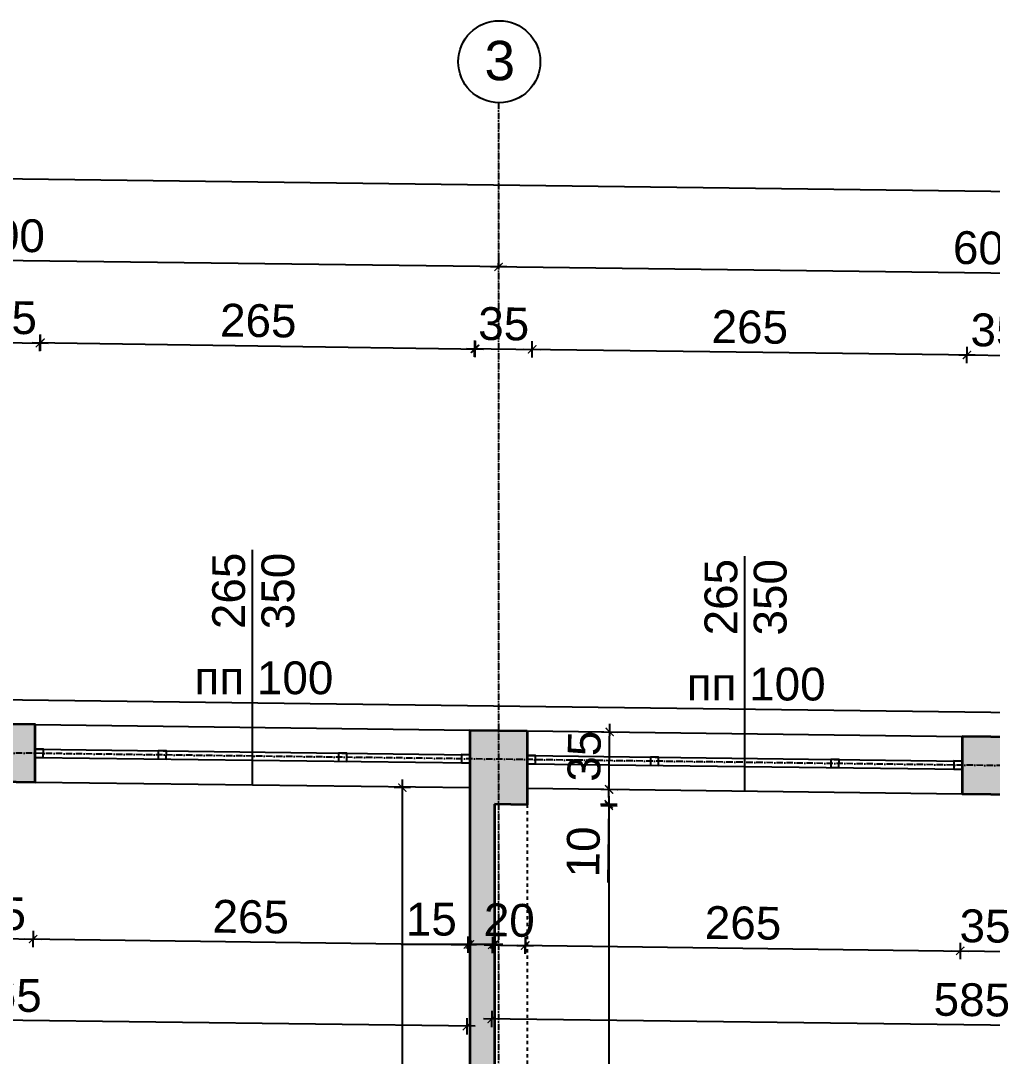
# Model space of a CAD drawing. Header units: inches. Extents: x -72385 to 39588, y -6525 to 66685.
# Drawn here: x -51076 to -50484, y 2909 to 3541 of the extents above; entities that cross this region are included whole.
import ezdxf

# ---------------------------------------------------------------- set-up
doc = ezdxf.new("R2010")
doc.units = ezdxf.units.IN
doc.header["$MEASUREMENT"] = 0
doc.linetypes.add('DashDot', pattern=[0.6, 0.4, -0.1, 0, -0.1])
doc.linetypes.add('Hidden', pattern=[0.4, 0.2, -0.2])
for name, color, linetype, lineweight in [('Изгледни линии', 253, 'Continuous', 25), ('Надписи коти външни', 252, 'Continuous', 25), ('Надписи коти вътрешни', 252, 'Continuous', 25), ('Надписи Оси', 252, 'Continuous', 25), ('Надписи прозорци', 252, 'Continuous', 25), ('Оси', 252, 'DashDot', 25), ('Прозорци', 251, 'Continuous', 25), ('Пунктир', 253, 'Hidden', 25), ('Разрезни линии', 7, 'Continuous', 35), ('Щрих стени', 254, 'Continuous', 25)]:
    doc.layers.add(name, color=color, linetype=linetype, lineweight=lineweight)
doc.styles.add('Arial Regular', font='arial.ttf')
doc.styles.get("Standard").update_dxf_attribs({"font": 'arial.ttf'})
doc.dimstyles.new('Annotative', dxfattribs={"dimscale": 0, "dimtxt": 20, "dimasz": 5, "dimexe": 5, "dimexo": 5, "dimgap": 5, "dimtad": 1, "dimdec": 0, "dimzin": 0, "dimdsep": 46, "dimtxsty": 'Standard', "dimblk": 'ARCHTICK', "dimcen": 5, "dimdle": 5, "dimadec": 0, "dimazin": 0, "dimtfac": 1, "dimtdec": 0, "dimtofl": 0, "dimtmove": 0, "dimatfit": 3, "dimldrblk": 'ARCHTICK', "dimfxl": 5, "dimfxlon": 1, "dimtolj": 1, "dimtzin": 0, "dimarcsym": 1})

# ---------------------------------------------------------------- blocks, each defined once
blk = doc.blocks.new('_ArchTick')
at = {"color": 0, "linetype": 'ByBlock', "const_width": 0.15}
blk.add_lwpolyline([(-0.5, -0.5), (0.5, 0.5)], dxfattribs=at)
blk = doc.blocks.new('*D1993')
at = {"layer": 'Defpoints', "color": 0, "ltscale": 50, "transparency": 16777216}
for p in [(-50843.48, 3073.2), (-50802.34, 3073.2), (-50787.34, 2123.26)]:
    blk.add_point(p, dxfattribs=at)
at = {"layer": 'Надписи коти вътрешни', "color": 0, "lineweight": -2, "ltscale": 50, "transparency": 16777216}
for p, q in [((-50843.48, 2118.26), (-50843.48, 3078.2)), ((-50838.48, 3073.2), (-50848.48, 3073.2)), ((-50838.48, 2123.26), (-50848.48, 2123.26))]:
    blk.add_line(p, q, dxfattribs=at)
at = {"layer": 'Надписи коти вътрешни', "color": 0, "lineweight": -2, "ltscale": 50, "transparency": 16777216, "xscale": 5, "yscale": 5, "zscale": 5}
for p, rotation in [((-50843.48, 3073.2), 90), ((-50843.48, 2123.26), 270)]:
    blk.add_blockref('_ArchTick', p, dxfattribs=dict(at, rotation=rotation))
at = {"layer": 'Надписи коти вътрешни', "color": 0, "ltscale": 50, "transparency": 16777216, "insert": (-50858.69, 2598.23), "char_height": 20, "attachment_point": 5, "rotation": 90}
blk.add_mtext('\\A1;950', dxfattribs=at)
blk = doc.blocks.new('*D1966')
at = {"layer": 'Defpoints', "color": 0, "ltscale": 50, "transparency": 16777216}
for p in [(-51102.34, 3077.02), (-51067.34, 3076.57), (-51068.56, 2980.86)]:
    blk.add_point(p, dxfattribs=at)
at = {"layer": 'Надписи коти вътрешни', "color": 0, "lineweight": -2, "ltscale": 50, "transparency": 16777216}
for p, q in [((-51103.49, 2986.31), (-51103.62, 2976.31)), ((-51068.49, 2985.86), (-51068.62, 2975.86)), ((-51108.56, 2981.37), (-51063.56, 2980.8))]:
    blk.add_line(p, q, dxfattribs=at)
at = {"layer": 'Надписи коти вътрешни', "color": 0, "lineweight": -2, "ltscale": 50, "transparency": 16777216, "xscale": 5, "yscale": 5, "zscale": 5}
for p, rotation in [((-51103.56, 2981.31), 179.2706286525581), ((-51068.56, 2980.86), 359.2706286525582)]:
    blk.add_blockref('_ArchTick', p, dxfattribs=dict(at, rotation=rotation))
at = {"layer": 'Надписи коти вътрешни', "color": 0, "ltscale": 50, "transparency": 16777216, "insert": (-51088.36, 2996.33), "char_height": 20, "attachment_point": 5, "rotation": 359.27063}
blk.add_mtext('\\A1;35', dxfattribs=at)
blk = doc.blocks.new('*D1967')
at = {"layer": 'Defpoints', "color": 0, "ltscale": 50, "transparency": 16777216}
for p in [(-51067.34, 3076.57), (-50802.34, 3073.2), (-50803.56, 2977.49)]:
    blk.add_point(p, dxfattribs=at)
at = {"layer": 'Надписи коти вътрешни', "color": 0, "lineweight": -2, "ltscale": 50, "transparency": 16777216}
for p, q in [((-51068.49, 2985.86), (-51068.62, 2975.86)), ((-51073.56, 2980.93), (-50798.56, 2977.43)), ((-50803.49, 2982.49), (-50803.62, 2972.49))]:
    blk.add_line(p, q, dxfattribs=at)
at = {"layer": 'Надписи коти вътрешни', "color": 0, "lineweight": -2, "ltscale": 50, "transparency": 16777216, "xscale": 5, "yscale": 5, "zscale": 5}
for p, rotation in [((-51068.56, 2980.86), 179.270628652547), ((-50803.56, 2977.49), 359.270628652547)]:
    blk.add_blockref('_ArchTick', p, dxfattribs=dict(at, rotation=rotation))
at = {"layer": 'Надписи коти вътрешни', "color": 0, "ltscale": 50, "transparency": 16777216, "insert": (-50935.86, 2994.39), "char_height": 20, "attachment_point": 5, "rotation": 359.27063}
blk.add_mtext('\\A1;265', dxfattribs=at)
blk = doc.blocks.new('*D1968')
at = {"layer": 'Defpoints', "color": 0, "ltscale": 50, "transparency": 16777216}
for p in [(-50787.34, 3038.2), (-50767.34, 3037.75), (-50768.69, 2976.88)]:
    blk.add_point(p, dxfattribs=at)
at = {"layer": 'Надписи коти вътрешни', "color": 0, "lineweight": -2, "ltscale": 50, "transparency": 16777216}
for p, q in [((-50788.58, 2982.33), (-50788.8, 2972.33)), ((-50768.58, 2981.88), (-50768.8, 2971.88)), ((-50793.69, 2977.44), (-50763.69, 2976.77))]:
    blk.add_line(p, q, dxfattribs=at)
at = {"layer": 'Надписи коти вътрешни', "color": 0, "lineweight": -2, "ltscale": 50, "transparency": 16777216, "xscale": 5, "yscale": 5, "zscale": 5}
for p, rotation in [((-50788.69, 2977.33), 178.7237423127541), ((-50768.69, 2976.88), 358.7237423127542)]:
    blk.add_blockref('_ArchTick', p, dxfattribs=dict(at, rotation=rotation))
at = {"layer": 'Надписи коти вътрешни', "color": 0, "ltscale": 50, "transparency": 16777216, "insert": (-50778.35, 2992.31), "char_height": 20, "attachment_point": 5, "rotation": 358.72374}
blk.add_mtext('\\A1;20', dxfattribs=at)
blk = doc.blocks.new('*D1969')
at = {"layer": 'Defpoints', "color": 0, "ltscale": 50, "transparency": 16777216}
for p in [(-50767.34, 3072.75), (-50502.34, 3069.38), (-50503.56, 2973.67)]:
    blk.add_point(p, dxfattribs=at)
at = {"layer": 'Надписи коти вътрешни', "color": 0, "lineweight": -2, "ltscale": 50, "transparency": 16777216}
for p, q in [((-50768.49, 2982.04), (-50768.62, 2972.04)), ((-50503.49, 2978.67), (-50503.62, 2968.67)), ((-50773.56, 2977.11), (-50498.56, 2973.61))]:
    blk.add_line(p, q, dxfattribs=at)
at = {"layer": 'Надписи коти вътрешни', "color": 0, "lineweight": -2, "ltscale": 50, "transparency": 16777216, "xscale": 5, "yscale": 5, "zscale": 5}
for p, rotation in [((-50768.56, 2977.04), 179.270628652547), ((-50503.56, 2973.67), 359.270628652547)]:
    blk.add_blockref('_ArchTick', p, dxfattribs=dict(at, rotation=rotation))
at = {"layer": 'Надписи коти вътрешни', "color": 0, "ltscale": 50, "transparency": 16777216, "insert": (-50635.86, 2990.57), "char_height": 20, "attachment_point": 5, "rotation": 359.27063}
blk.add_mtext('\\A1;265', dxfattribs=at)
blk = doc.blocks.new('*D1996')
at = {"layer": 'Defpoints', "color": 0, "ltscale": 50, "transparency": 16777216}
for p in [(-50502.34, 3069.38), (-50467.34, 3068.93), (-50468.56, 2973.22)]:
    blk.add_point(p, dxfattribs=at)
at = {"layer": 'Надписи коти вътрешни', "color": 0, "lineweight": -2, "ltscale": 50, "transparency": 16777216}
for p, q in [((-50503.49, 2978.67), (-50503.62, 2968.67)), ((-50508.56, 2973.73), (-50463.56, 2973.16)), ((-50468.49, 2978.22), (-50468.62, 2968.22))]:
    blk.add_line(p, q, dxfattribs=at)
at = {"layer": 'Надписи коти вътрешни', "color": 0, "lineweight": -2, "ltscale": 50, "transparency": 16777216, "xscale": 5, "yscale": 5, "zscale": 5}
for p, rotation in [((-50503.56, 2973.67), 179.2706286525581), ((-50468.56, 2973.22), 359.2706286525582)]:
    blk.add_blockref('_ArchTick', p, dxfattribs=dict(at, rotation=rotation))
at = {"layer": 'Надписи коти вътрешни', "color": 0, "ltscale": 50, "transparency": 16777216, "insert": (-50488.36, 2988.7), "char_height": 20, "attachment_point": 5, "rotation": 359.27063}
blk.add_mtext('\\A1;35', dxfattribs=at)
blk = doc.blocks.new('*D2092')
at = {"layer": 'Defpoints', "color": 0, "ltscale": 50, "transparency": 16777216}
for p in [(-50787.34, 3063.01), (-50787.34, 2512.96), (-50717.66, 2512.96)]:
    blk.add_point(p, dxfattribs=at)
at = {"layer": 'Надписи коти вътрешни', "color": 0, "lineweight": -2, "ltscale": 50, "transparency": 16777216}
for p, q in [((-50717.66, 3068.01), (-50717.66, 2507.96)), ((-50722.66, 3063.01), (-50712.66, 3063.01)), ((-50722.66, 2512.96), (-50712.66, 2512.96))]:
    blk.add_line(p, q, dxfattribs=at)
at = {"layer": 'Надписи коти вътрешни', "color": 0, "lineweight": -2, "ltscale": 50, "transparency": 16777216, "xscale": 5, "yscale": 5, "zscale": 5}
for p, rotation in [((-50717.66, 3063.01), 90), ((-50717.66, 2512.96), 270)]:
    blk.add_blockref('_ArchTick', p, dxfattribs=dict(at, rotation=rotation))
at = {"layer": 'Надписи коти вътрешни', "color": 0, "ltscale": 50, "transparency": 16777216, "insert": (-50732.87, 2787.99), "char_height": 20, "attachment_point": 5, "rotation": 90}
blk.add_mtext('\\A1;550', dxfattribs=at)
blk = doc.blocks.new('*D7926')
at = {"layer": 'Defpoints', "color": 0, "ltscale": 50, "transparency": 16777216}
for p in [(-50767.34, 3072.75), (-50767.46, 3062.75), (-50717.58, 3062.12)]:
    blk.add_point(p, dxfattribs=at)
at = {"layer": 'Надписи коти вътрешни', "color": 0, "lineweight": -2, "ltscale": 50, "transparency": 16777216}
for p, q in [((-50717.45, 3072.12), (-50717.39, 3077.12)), ((-50722.45, 3072.18), (-50712.45, 3072.06)), ((-50722.58, 3062.18), (-50712.58, 3062.06)), ((-50717.58, 3062.12), (-50718.17, 3015.43))]:
    blk.add_line(p, q, dxfattribs=at)
at = {"layer": 'Надписи коти вътрешни', "color": 0, "lineweight": -2, "ltscale": 50, "transparency": 16777216, "xscale": 5, "yscale": 5, "zscale": 5}
for p, rotation in [((-50717.45, 3072.12), 269.2706286525214), ((-50717.58, 3062.12), 89.27062865252135)]:
    blk.add_blockref('_ArchTick', p, dxfattribs=dict(at, rotation=rotation))
at = {"layer": 'Надписи коти вътрешни', "color": 0, "ltscale": 50, "transparency": 16777216, "insert": (-50733.15, 3033.97), "char_height": 20, "attachment_point": 5, "rotation": 89.27063}
blk.add_mtext('\\A1;10', dxfattribs=at)
blk = doc.blocks.new('*D2096')
at = {"layer": 'Defpoints', "color": 0, "ltscale": 50, "transparency": 16777216}
for p in [(-50787.34, 3072.75), (-50202.34, 3065.56), (-50789.07, 2932.17)]:
    blk.add_point(p, dxfattribs=at)
at = {"layer": 'Надписи коти вътрешни', "color": 0, "lineweight": -2, "ltscale": 50, "transparency": 16777216}
for p, q in [((-50789, 2937.17), (-50789.13, 2927.17)), ((-50199.07, 2924.92), (-50794.07, 2932.23)), ((-50204, 2929.98), (-50204.13, 2919.98))]:
    blk.add_line(p, q, dxfattribs=at)
at = {"layer": 'Надписи коти вътрешни', "color": 0, "lineweight": -2, "ltscale": 50, "transparency": 16777216, "xscale": 5, "yscale": 5, "zscale": 5}
for p, rotation in [((-50789.07, 2932.17), 179.2955618678372), ((-50204.07, 2924.98), 359.2955618678371)]:
    blk.add_blockref('_ArchTick', p, dxfattribs=dict(at, rotation=rotation))
at = {"layer": 'Надписи коти вътрешни', "color": 0, "ltscale": 50, "transparency": 16777216, "insert": (-50496.38, 2943.79), "char_height": 20, "attachment_point": 5, "rotation": 359.29556}
blk.add_mtext('\\A1;585', dxfattribs=at)
blk = doc.blocks.new('*D2097')
at = {"layer": 'Defpoints', "color": 0, "ltscale": 50, "transparency": 16777216}
for p in [(-51367.34, 3080.39), (-50802.34, 3073.2), (-51369.19, 2934.96)]:
    blk.add_point(p, dxfattribs=at)
at = {"layer": 'Надписи коти вътрешни', "color": 0, "lineweight": -2, "ltscale": 50, "transparency": 16777216}
for p, q in [((-50799.19, 2927.71), (-51374.19, 2935.03)), ((-51369.13, 2939.96), (-51369.25, 2929.96)), ((-50804.13, 2932.77), (-50804.25, 2922.77))]:
    blk.add_line(p, q, dxfattribs=at)
at = {"layer": 'Надписи коти вътрешни', "color": 0, "lineweight": -2, "ltscale": 50, "transparency": 16777216, "xscale": 5, "yscale": 5, "zscale": 5}
for p, rotation in [((-51369.19, 2934.96), 179.2706286525474), ((-50804.19, 2927.77), 359.2706286525474)]:
    blk.add_blockref('_ArchTick', p, dxfattribs=dict(at, rotation=rotation))
at = {"layer": 'Надписи коти вътрешни', "color": 0, "ltscale": 50, "transparency": 16777216, "insert": (-51086.5, 2946.58), "char_height": 20, "attachment_point": 5, "rotation": 359.27063}
blk.add_mtext('\\A1;565', dxfattribs=at)
blk = doc.blocks.new('*D6283')
at = {"layer": 'Defpoints', "color": 0, "ltscale": 50, "transparency": 16777216}
for p in [(-50798.99, 3340.5), (-51067.34, 3112.02), (-50802.34, 3108.2)]:
    blk.add_point(p, dxfattribs=at)
at = {"layer": 'Надписи коти външни', "color": 0, "lineweight": -2, "ltscale": 50, "transparency": 16777216}
for p, q in [((-51064.06, 3339.32), (-51063.92, 3349.32)), ((-50799.06, 3335.5), (-50798.92, 3345.5)), ((-51068.99, 3344.39), (-50793.99, 3340.43))]:
    blk.add_line(p, q, dxfattribs=at)
at = {"layer": 'Надписи коти външни', "color": 0, "lineweight": -2, "ltscale": 50, "transparency": 16777216, "xscale": 5, "yscale": 5, "zscale": 5}
for p, rotation in [((-51063.99, 3344.32), 179.1743091467499), ((-50798.99, 3340.5), 359.1743091467499)]:
    blk.add_blockref('_ArchTick', p, dxfattribs=dict(at, rotation=rotation))
at = {"layer": 'Надписи коти външни', "color": 0, "ltscale": 50, "transparency": 16777216, "insert": (-50931.27, 3357.62), "char_height": 20, "attachment_point": 5, "rotation": 359.17431}
blk.add_mtext('\\A1;265', dxfattribs=at)
blk = doc.blocks.new('*D6284')
at = {"layer": 'Defpoints', "color": 0, "ltscale": 50, "transparency": 16777216}
for p in [(-51064.38, 3344.06), (-51102.34, 3112.02), (-51067.34, 3111.58)]:
    blk.add_point(p, dxfattribs=at)
at = {"layer": 'Надписи коти външни', "color": 0, "lineweight": -2, "ltscale": 50, "transparency": 16777216}
for p, q in [((-51099.44, 3339.5), (-51099.31, 3349.5)), ((-51064.44, 3339.06), (-51064.31, 3349.06)), ((-51104.38, 3344.57), (-51059.38, 3343.99))]:
    blk.add_line(p, q, dxfattribs=at)
at = {"layer": 'Надписи коти външни', "color": 0, "lineweight": -2, "ltscale": 50, "transparency": 16777216, "xscale": 5, "yscale": 5, "zscale": 5}
for p, rotation in [((-51099.38, 3344.5), 179.2706286525522), ((-51064.38, 3344.06), 359.2706286525522)]:
    blk.add_blockref('_ArchTick', p, dxfattribs=dict(at, rotation=rotation))
at = {"layer": 'Надписи коти външни', "color": 0, "ltscale": 50, "transparency": 16777216, "insert": (-51081.68, 3359.5), "char_height": 20, "attachment_point": 5, "rotation": 359.27063}
blk.add_mtext('\\A1;35', dxfattribs=at)
blk = doc.blocks.new('*D6285')
at = {"layer": 'Defpoints', "color": 0, "ltscale": 50, "transparency": 16777216}
for p in [(-50764.38, 3340.24), (-50802.34, 3108.2), (-50767.34, 3107.76)]:
    blk.add_point(p, dxfattribs=at)
at = {"layer": 'Надписи коти външни', "color": 0, "lineweight": -2, "ltscale": 50, "transparency": 16777216}
for p, q in [((-50799.44, 3335.68), (-50799.31, 3345.68)), ((-50764.44, 3335.24), (-50764.31, 3345.24)), ((-50804.38, 3340.75), (-50759.38, 3340.17))]:
    blk.add_line(p, q, dxfattribs=at)
at = {"layer": 'Надписи коти външни', "color": 0, "lineweight": -2, "ltscale": 50, "transparency": 16777216, "xscale": 5, "yscale": 5, "zscale": 5}
for p, rotation in [((-50799.38, 3340.68), 179.2706286525463), ((-50764.38, 3340.24), 359.2706286525462)]:
    blk.add_blockref('_ArchTick', p, dxfattribs=dict(at, rotation=rotation))
at = {"layer": 'Надписи коти външни', "color": 0, "ltscale": 50, "transparency": 16777216, "insert": (-50781.68, 3355.68), "char_height": 20, "attachment_point": 5, "rotation": 359.27063}
blk.add_mtext('\\A1;35', dxfattribs=at)
blk = doc.blocks.new('*D6286')
at = {"layer": 'Defpoints', "color": 0, "ltscale": 50, "transparency": 16777216}
for p in [(-50499.38, 3336.86), (-50767.34, 3107.76), (-50502.34, 3104.38)]:
    blk.add_point(p, dxfattribs=at)
at = {"layer": 'Надписи коти външни', "color": 0, "lineweight": -2, "ltscale": 50, "transparency": 16777216}
for p, q in [((-50764.44, 3335.24), (-50764.31, 3345.24)), ((-50769.38, 3340.3), (-50494.38, 3336.8)), ((-50499.44, 3331.86), (-50499.31, 3341.86))]:
    blk.add_line(p, q, dxfattribs=at)
at = {"layer": 'Надписи коти външни', "color": 0, "lineweight": -2, "ltscale": 50, "transparency": 16777216, "xscale": 5, "yscale": 5, "zscale": 5}
for p, rotation in [((-50764.38, 3340.24), 179.270628652547), ((-50499.38, 3336.86), 359.270628652547)]:
    blk.add_blockref('_ArchTick', p, dxfattribs=dict(at, rotation=rotation))
at = {"layer": 'Надписи коти външни', "color": 0, "ltscale": 50, "transparency": 16777216, "insert": (-50631.68, 3353.76), "char_height": 20, "attachment_point": 5, "rotation": 359.27063}
blk.add_mtext('\\A1;265', dxfattribs=at)
blk = doc.blocks.new('*D6287')
at = {"layer": 'Defpoints', "color": 0, "ltscale": 50, "transparency": 16777216}
for p in [(-50464.38, 3336.42), (-50502.34, 3104.38), (-50467.34, 3103.94)]:
    blk.add_point(p, dxfattribs=at)
at = {"layer": 'Надписи коти външни', "color": 0, "lineweight": -2, "ltscale": 50, "transparency": 16777216}
for p, q in [((-50499.44, 3331.86), (-50499.31, 3341.86)), ((-50464.44, 3331.42), (-50464.31, 3341.42)), ((-50504.38, 3336.93), (-50459.38, 3336.36))]:
    blk.add_line(p, q, dxfattribs=at)
at = {"layer": 'Надписи коти външни', "color": 0, "lineweight": -2, "ltscale": 50, "transparency": 16777216, "xscale": 5, "yscale": 5, "zscale": 5}
for p, rotation in [((-50499.38, 3336.86), 179.2706286525403), ((-50464.38, 3336.42), 359.2706286525403)]:
    blk.add_blockref('_ArchTick', p, dxfattribs=dict(at, rotation=rotation))
at = {"layer": 'Надписи коти външни', "color": 0, "ltscale": 50, "transparency": 16777216, "insert": (-50481.68, 3351.86), "char_height": 20, "attachment_point": 5, "rotation": 359.27063}
blk.add_mtext('\\A1;35', dxfattribs=at)
blk = doc.blocks.new('*D6451')
at = {"layer": 'Defpoints', "color": 0, "ltscale": 50, "transparency": 16777216}
for p in [(-50784.84, 3390.5), (-50784.84, 3390.5), (-50184.84, 3382.86)]:
    blk.add_point(p, dxfattribs=at)
at = {"layer": 'Надписи коти външни', "color": 0, "lineweight": -2, "ltscale": 50, "transparency": 16777216}
for p, q in [((-50784.84, 3390.5), (-50784.77, 3395.5)), ((-50179.84, 3382.8), (-50789.84, 3390.57)), ((-50184.84, 3382.86), (-50184.77, 3387.86))]:
    blk.add_line(p, q, dxfattribs=at)
at = {"layer": 'Надписи коти външни', "color": 0, "lineweight": -2, "ltscale": 50, "transparency": 16777216, "xscale": 5, "yscale": 5, "zscale": 5}
for p, rotation in [((-50784.84, 3390.5), 179.2706286525469), ((-50184.84, 3382.86), 359.2706286525469)]:
    blk.add_blockref('_ArchTick', p, dxfattribs=dict(at, rotation=rotation))
at = {"layer": 'Надписи коти външни', "color": 0, "ltscale": 50, "transparency": 16777216, "insert": (-50484.64, 3401.89), "char_height": 20, "attachment_point": 5, "rotation": 359.27063}
blk.add_mtext('\\A1;600', dxfattribs=at)
blk = doc.blocks.new('*D6452')
at = {"layer": 'Defpoints', "color": 0, "ltscale": 50, "transparency": 16777216}
for p in [(-51384.84, 3398.14), (-51384.84, 3398.14), (-50784.84, 3390.5)]:
    blk.add_point(p, dxfattribs=at)
at = {"layer": 'Надписи коти външни', "color": 0, "lineweight": -2, "ltscale": 50, "transparency": 16777216}
for p, q in [((-51384.84, 3398.14), (-51384.77, 3403.14)), ((-50779.84, 3390.44), (-51389.84, 3398.2)), ((-50784.84, 3390.5), (-50784.77, 3395.5))]:
    blk.add_line(p, q, dxfattribs=at)
at = {"layer": 'Надписи коти външни', "color": 0, "lineweight": -2, "ltscale": 50, "transparency": 16777216, "xscale": 5, "yscale": 5, "zscale": 5}
for p, rotation in [((-51384.84, 3398.14), 179.270628652547), ((-50784.84, 3390.5), 359.2706286525469)]:
    blk.add_blockref('_ArchTick', p, dxfattribs=dict(at, rotation=rotation))
at = {"layer": 'Надписи коти външни', "color": 0, "ltscale": 50, "transparency": 16777216, "insert": (-51084.64, 3409.53), "char_height": 20, "attachment_point": 5, "rotation": 359.27063}
blk.add_mtext('\\A1;600', dxfattribs=at)
blk = doc.blocks.new('*D6454')
at = {"layer": 'Defpoints', "color": 0, "ltscale": 50, "transparency": 16777216}
for p in [(-40218.1, 3305.99), (-52317.34, 3127.49), (-40222.34, 2973.51)]:
    blk.add_point(p, dxfattribs=at)
at = {"layer": 'Надписи коти външни', "color": 0, "lineweight": -2, "ltscale": 50, "transparency": 16777216}
for p, q in [((-52313.17, 3454.96), (-52313.04, 3464.96)), ((-52318.1, 3460.03), (-40213.11, 3305.92)), ((-40218.17, 3300.99), (-40218.04, 3310.99))]:
    blk.add_line(p, q, dxfattribs=at)
at = {"layer": 'Надписи коти външни', "color": 0, "lineweight": -2, "ltscale": 50, "transparency": 16777216, "xscale": 5, "yscale": 5, "zscale": 5}
for p, rotation in [((-52313.1, 3459.96), 179.2706286525472), ((-40218.1, 3305.99), 359.2706286525473)]:
    blk.add_blockref('_ArchTick', p, dxfattribs=dict(at, rotation=rotation))
at = {"layer": 'Надписи коти външни', "color": 0, "ltscale": 50, "transparency": 16777216, "insert": (-46265.41, 3398.18), "char_height": 20, "attachment_point": 5, "rotation": 359.27063}
blk.add_mtext('\\A1;12095', dxfattribs=at)
blk = doc.blocks.new('*D7925')
at = {"layer": 'Defpoints', "color": 0, "ltscale": 10, "transparency": 16777216}
for p in [(-50740.26, 3107.41), (-50717.16, 3107.12), (-50740.7, 3072.41)]:
    blk.add_point(p, dxfattribs=at)
at = {"layer": 'Надписи коти вътрешни', "color": 0, "lineweight": -2, "ltscale": 10, "transparency": 16777216}
for p, q in [((-50717.67, 3067.12), (-50717.1, 3112.12)), ((-50722.16, 3107.18), (-50712.16, 3107.05)), ((-50722.6, 3072.18), (-50712.6, 3072.06))]:
    blk.add_line(p, q, dxfattribs=at)
at = {"layer": 'Надписи коти вътрешни', "color": 0, "lineweight": -2, "ltscale": 10, "transparency": 16777216, "xscale": 5, "yscale": 5, "zscale": 5}
for p, rotation in [((-50717.16, 3107.12), 89.27062865254527), ((-50717.6, 3072.12), 269.2706286525453)]:
    blk.add_blockref('_ArchTick', p, dxfattribs=dict(at, rotation=rotation))
at = {"layer": 'Надписи коти вътрешни', "color": 0, "ltscale": 10, "transparency": 16777216, "insert": (-50732.57, 3092.36), "char_height": 20, "attachment_point": 5, "rotation": 89.27063}
blk.add_mtext('\\A1;35', dxfattribs=at)
blk = doc.blocks.new('*D8025')
at = {"layer": 'Defpoints', "color": 0, "ltscale": 10, "transparency": 16777216}
for p in [(-50802.34, 3017.6), (-50787.34, 3017.6), (-50802.34, 2977.66)]:
    blk.add_point(p, dxfattribs=at)
at = {"layer": 'Надписи коти вътрешни', "color": 0, "lineweight": -2, "ltscale": 10, "transparency": 16777216}
for p, q in [((-50802.34, 2982.66), (-50802.34, 2972.66)), ((-50787.34, 2982.66), (-50787.34, 2972.66)), ((-50802.34, 2977.66), (-50844.25, 2977.66)), ((-50782.34, 2977.66), (-50802.34, 2977.66))]:
    blk.add_line(p, q, dxfattribs=at)
at = {"layer": 'Надписи коти вътрешни', "color": 0, "lineweight": -2, "ltscale": 10, "transparency": 16777216, "xscale": 5, "yscale": 5, "zscale": 5, "rotation": 180}
blk.add_blockref('_ArchTick', (-50802.34, 2977.66), dxfattribs=at)
at = {"layer": 'Надписи коти вътрешни', "color": 0, "lineweight": -2, "ltscale": 10, "transparency": 16777216, "xscale": 5, "yscale": 5, "zscale": 5}
blk.add_blockref('_ArchTick', (-50787.34, 2977.66), dxfattribs=at)
at = {"layer": 'Надписи коти вътрешни', "color": 0, "ltscale": 10, "transparency": 16777216, "insert": (-50825.8, 2992.88), "char_height": 20, "attachment_point": 5}
blk.add_mtext('\\A1;15', dxfattribs=at)

msp = doc.modelspace()

# ---------------------------------------------------------------- hatches: boundary and pattern name
at = {"layer": 'Щрих стени', "ltscale": 10}
h = msp.add_hatch(color=256, dxfattribs=at)
h.dxf.hatch_style = 1
h.paths.add_polyline_path([(-50802.34, 2108.45), (-50317.34, 2102.27), (-50317.34, 2117.27), (-50787.34, 2123.26), (-50787.34, 2467.96), (-50767.34, 2467.71), (-50767.34, 2512.71), (-50787.34, 2512.96), (-50787.34, 3063.01), (-50767.34, 3062.75), (-50767.34, 3107.76), (-50802.34, 3108.2), (-50802.34, 2124.99), (-51164.4, 1956.79), (-51158.08, 1943.19)])
h.paths.add_polyline_path([(-51067.34, 3111.58), (-51102.34, 3112.02), (-51102.34, 3077.02), (-51067.34, 3076.57)])
h.paths.add_polyline_path([(-50467.34, 3103.94), (-50502.34, 3104.38), (-50502.34, 3069.38), (-50467.34, 3068.93)], flags=17)
h.paths.add_polyline_path([(-50167.34, 3100.12), (-50202.34, 3100.56), (-50202.34, 2115.81), (-50217.34, 2116), (-50217.34, 2101), (-50187.34, 2100.62), (-50187.34, 2460.32), (-50167.34, 2460.07), (-50167.34, 2505.07), (-50187.34, 2505.32), (-50187.34, 3055.37), (-50167.34, 3055.11)])
h.paths.add_polyline_path([(-50767.34, 1912.66), (-50802.34, 1913.11), (-50802.34, 1868.1), (-50767.34, 1867.66)])
h.paths.add_polyline_path([(-50167.34, 1905.02), (-50202.34, 1905.47), (-50202.34, 1860.46), (-50167.34, 1860.02)])

# ---------------------------------------------------------------- linework, layer by layer
at = {"layer": 'Изгледни линии', "ltscale": 50}
for p, q in [((-51382.34, 3130.59), (-46572.34, 3069.35)), ((-51067.34, 3111.58), (-50802.34, 3108.2)), ((-50767.34, 3107.76), (-50502.34, 3104.38)), ((-51067.34, 3076.57), (-50802.34, 3073.2)), ((-50767.34, 3072.75), (-50502.34, 3069.38))]:
    msp.add_line(p, q, dxfattribs=at)
at = {"layer": 'Надписи Оси', "ltscale": 50}
msp.add_circle((-50784.4, 3515.51), 25, dxfattribs=at)
at = {"layer": 'Надписи прозорци', "ltscale": 50}
for p, q in [((-50934.84, 3074.89), (-50934.84, 3218.04)), ((-50634.84, 3071.07), (-50634.84, 3214.22))]:
    msp.add_line(p, q, dxfattribs=at)
at = {"layer": 'Оси', "ltscale": 10}
for p, q in [((-50784.84, 3490.51), (-50784.84, 890.3)), ((-39839.84, 2951.14), (-52699.84, 3114.86))]:
    msp.add_line(p, q, dxfattribs=at)
at = {"layer": 'Прозорци', "ltscale": 50}
for p, q in [((-51067.34, 3096.57), (-50802.34, 3093.2)), ((-50767.34, 3092.76), (-50502.34, 3089.38)), ((-51067.34, 3091.57), (-50802.34, 3088.2)), ((-50767.34, 3087.76), (-50502.34, 3084.38))]:
    msp.add_line(p, q, dxfattribs=at)
for points in [[(-51067.34, 3091.57), (-51062.34, 3091.51), (-51062.27, 3096.51), (-51067.27, 3096.57), (-51067.34, 3091.57)], [(-50992.35, 3090.62), (-50987.35, 3090.56), (-50987.29, 3095.56), (-50992.29, 3095.62), (-50992.35, 3090.62)], [(-50882.39, 3089.22), (-50877.39, 3089.16), (-50877.33, 3094.16), (-50882.32, 3094.22), (-50882.39, 3089.22)], [(-50807.4, 3088.27), (-50802.4, 3088.21), (-50802.34, 3093.21), (-50807.34, 3093.27), (-50807.4, 3088.27)], [(-50767.34, 3087.76), (-50762.34, 3087.69), (-50762.27, 3092.69), (-50767.27, 3092.75), (-50767.34, 3087.76)], [(-50692.35, 3086.8), (-50687.35, 3086.74), (-50687.29, 3091.74), (-50692.29, 3091.8), (-50692.35, 3086.8)], [(-50582.39, 3085.4), (-50577.39, 3085.34), (-50577.33, 3090.34), (-50582.32, 3090.4), (-50582.39, 3085.4)], [(-50507.4, 3084.45), (-50502.4, 3084.39), (-50502.34, 3089.39), (-50507.34, 3089.45), (-50507.4, 3084.45)]]:
    msp.add_lwpolyline(points, dxfattribs=at)
at = {"layer": 'Пунктир', "ltscale": 10}
msp.add_line((-50767.34, 3062.79), (-50767.34, 2512.74), dxfattribs=at)
at = {"layer": 'Разрезни линии', "ltscale": 50}
for p, q in [((-50802.34, 3108.2), (-50767.34, 3107.76)), ((-50802.34, 3108.2), (-50802.34, 2124.99)), ((-50767.34, 3107.76), (-50767.34, 3062.75)), ((-50767.34, 3062.75), (-50787.34, 3063.01)), ((-50787.34, 3063.01), (-50787.34, 2512.96))]:
    msp.add_line(p, q, dxfattribs=at)
for points in [[(-51102.34, 3112.02), (-51102.34, 3077.02), (-51067.34, 3076.57), (-51067.34, 3111.58)], [(-50502.34, 3104.38), (-50502.34, 3069.38), (-50467.34, 3068.93), (-50467.34, 3103.94)]]:
    msp.add_lwpolyline(points, close=True, dxfattribs=at)

# ---------------------------------------------------------------- texts
at = {"layer": 'Надписи Оси', "ltscale": 100, "insert": (-50797.72, 3528.23), "char_height": 24, "width": 27.2128, "attachment_point": 1, "style": 'Arial Regular'}
msp.add_mtext('\\pxqc;3', dxfattribs=at)
at = {"layer": 'Надписи прозорци', "ltscale": 100, "char_height": 20, "width": 180.4891, "attachment_point": 1, "rotation": 90, "style": 'Arial Regular'}
for s, insert in [('265', (-50959.35, 3169.75)), ('350', (-50929.35, 3169.67)), ('265', (-50659.35, 3165.93)), ('350', (-50629.35, 3165.85))]:
    msp.add_mtext(s, dxfattribs=dict(at, insert=insert))
at = {"layer": 'Надписи прозорци', "ltscale": 100, "char_height": 20, "width": 180.4891, "attachment_point": 1, "style": 'Arial Regular'}
for insert in [(-50970.15, 3150.08), (-50670.15, 3146.26)]:
    msp.add_mtext('пп 100', dxfattribs=dict(at, insert=insert))

# ---------------------------------------------------------------- dimensions: what is measured, and where the dimension line sits
at = {"layer": 'Надписи коти външни', "ltscale": 50}
dim = msp.add_aligned_dim(p1=(-52317.34, 3127.49), p2=(-40222.34, 2973.51), distance=332.5, text='12095', dimstyle='Annotative', override={"dimscale": 0, "dimtix": 0, "dimtofl": 0, "dimtmove": 0, "dimatfit": 3}, dxfattribs=at)
dim.commit()
dim.dimension.update_dxf_attribs({"geometry": '*D6454', "text_midpoint": (-46265.41, 3398.18)})
for p1, p2, distance, picture, middle in [((-50784.84, 3390.5), (-51384.84, 3398.14), 0, '*D6452', (-51084.64, 3409.53)), ((-50184.84, 3382.86), (-50784.84, 3390.5), 0, '*D6451', (-50484.64, 3401.89)), ((-51067.34, 3112.02), (-50802.34, 3108.2), 232.32, '*D6283', (-50931.27, 3357.62)), ((-50767.34, 3107.76), (-50502.34, 3104.38), 232.5, '*D6286', (-50631.68, 3353.76))]:
    dim = msp.add_aligned_dim(p1=p1, p2=p2, distance=distance, dimstyle='Annotative', override={"dimscale": 0, "dimtix": 0, "dimtofl": 0, "dimtmove": 0, "dimatfit": 3}, dxfattribs=at)
    dim.commit()
    dim.dimension.update_dxf_attribs({"geometry": picture, "text_midpoint": middle})
for base, p1, p2, picture, middle in [((-51064.38, 3344.06), (-51102.34, 3112.02), (-51067.34, 3111.58), '*D6284', (-51081.88, 3344.28)), ((-50764.38, 3340.24), (-50802.34, 3108.2), (-50767.34, 3107.76), '*D6285', (-50781.88, 3340.46)), ((-50464.38, 3336.42), (-50502.34, 3104.38), (-50467.34, 3103.94), '*D6287', (-50481.88, 3336.64))]:
    dim = msp.add_linear_dim(base=base, p1=p1, p2=p2, angle=359.27063, dimstyle='Annotative', override={"dimscale": 0, "dimtix": 0, "dimtofl": 0, "dimtmove": 0, "dimatfit": 3}, dxfattribs=at)
    dim.commit()
    dim.dimension.update_dxf_attribs({"geometry": picture, "text_midpoint": middle, "dimtype": 129})
at = {"layer": 'Надписи коти вътрешни', "ltscale": 10}
dim = msp.add_linear_dim(base=(-50717.16, 3107.12), p1=(-50740.7, 3072.41), p2=(-50740.26, 3107.41), angle=89.27063, dimstyle='Annotative', override={"dimscale": 0, "dimtix": 0, "dimtofl": 0, "dimtmove": 0, "dimatfit": 3}, dxfattribs=at)
dim.commit()
dim.dimension.update_dxf_attribs({"geometry": '*D7925', "text_midpoint": (-50717.35, 3092.16), "dimtype": 129})
at = {"layer": 'Надписи коти вътрешни', "ltscale": 50}
for p1, p2, distance, picture, middle in [((-50802.34, 3073.2), (-51367.34, 3080.39), 145.44, '*D2097', (-51086.5, 2946.58)), ((-51067.34, 3076.57), (-50802.34, 3073.2), -95.72, '*D1967', (-50935.86, 2994.39)), ((-50202.34, 3065.56), (-50787.34, 3072.75), 140.59, '*D2096', (-50496.38, 2943.79)), ((-50767.34, 3072.75), (-50502.34, 3069.38), -95.72, '*D1969', (-50635.86, 2990.57))]:
    dim = msp.add_aligned_dim(p1=p1, p2=p2, distance=distance, dimstyle='Annotative', override={"dimscale": 0, "dimtix": 0, "dimtofl": 0, "dimtmove": 0, "dimatfit": 3}, dxfattribs=at)
    dim.commit()
    dim.dimension.update_dxf_attribs({"geometry": picture, "text_midpoint": middle})
for base, p1, p2, angle, picture, middle in [((-51068.56, 2980.86), (-51102.34, 3077.02), (-51067.34, 3076.57), 359.27063, '*D1966', (-51088.56, 2981.12)), ((-50717.58, 3062.12), (-50767.34, 3072.75), (-50767.46, 3062.75), 269.27063, '*D7926', (-50717.94, 3033.77)), ((-50468.56, 2973.22), (-50502.34, 3069.38), (-50467.34, 3068.93), 359.27063, '*D1996', (-50488.56, 2973.48)), ((-50768.69, 2976.88), (-50787.34, 3038.2), (-50767.34, 3037.75), 358.72374, '*D1968', (-50778.69, 2977.11))]:
    dim = msp.add_linear_dim(base=base, p1=p1, p2=p2, angle=angle, dimstyle='Annotative', override={"dimscale": 0, "dimtix": 0, "dimtofl": 0, "dimtmove": 0, "dimatfit": 3}, dxfattribs=at)
    dim.commit()
    dim.dimension.update_dxf_attribs({"geometry": picture, "text_midpoint": middle, "dimtype": 129})
for base, p1, p2, picture, middle in [((-50843.48, 3073.2), (-50787.34, 2123.26), (-50802.34, 3073.2), '*D1993', (-50858.69, 2598.23)), ((-50717.66, 2512.96), (-50787.34, 3063.01), (-50787.34, 2512.96), '*D2092', (-50732.87, 2787.99))]:
    dim = msp.add_linear_dim(base=base, p1=p1, p2=p2, angle=90, dimstyle='Annotative', override={"dimscale": 0, "dimtix": 0, "dimtofl": 0, "dimtmove": 0, "dimatfit": 3}, dxfattribs=at)
    dim.commit()
    dim.dimension.update_dxf_attribs({"geometry": picture, "text_midpoint": middle})
at = {"layer": 'Надписи коти вътрешни', "ltscale": 10}
dim = msp.add_aligned_dim(p1=(-50787.34, 3017.6), p2=(-50802.34, 3017.6), distance=39.93, dimstyle='Annotative', override={"dimscale": 0, "dimtix": 0, "dimtofl": 0, "dimtmove": 0, "dimatfit": 3}, dxfattribs=at)
dim.commit()
dim.dimension.update_dxf_attribs({"geometry": '*D8025', "text_midpoint": (-50825.8, 2992.88)})

doc.saveas('drawing.dxf')
